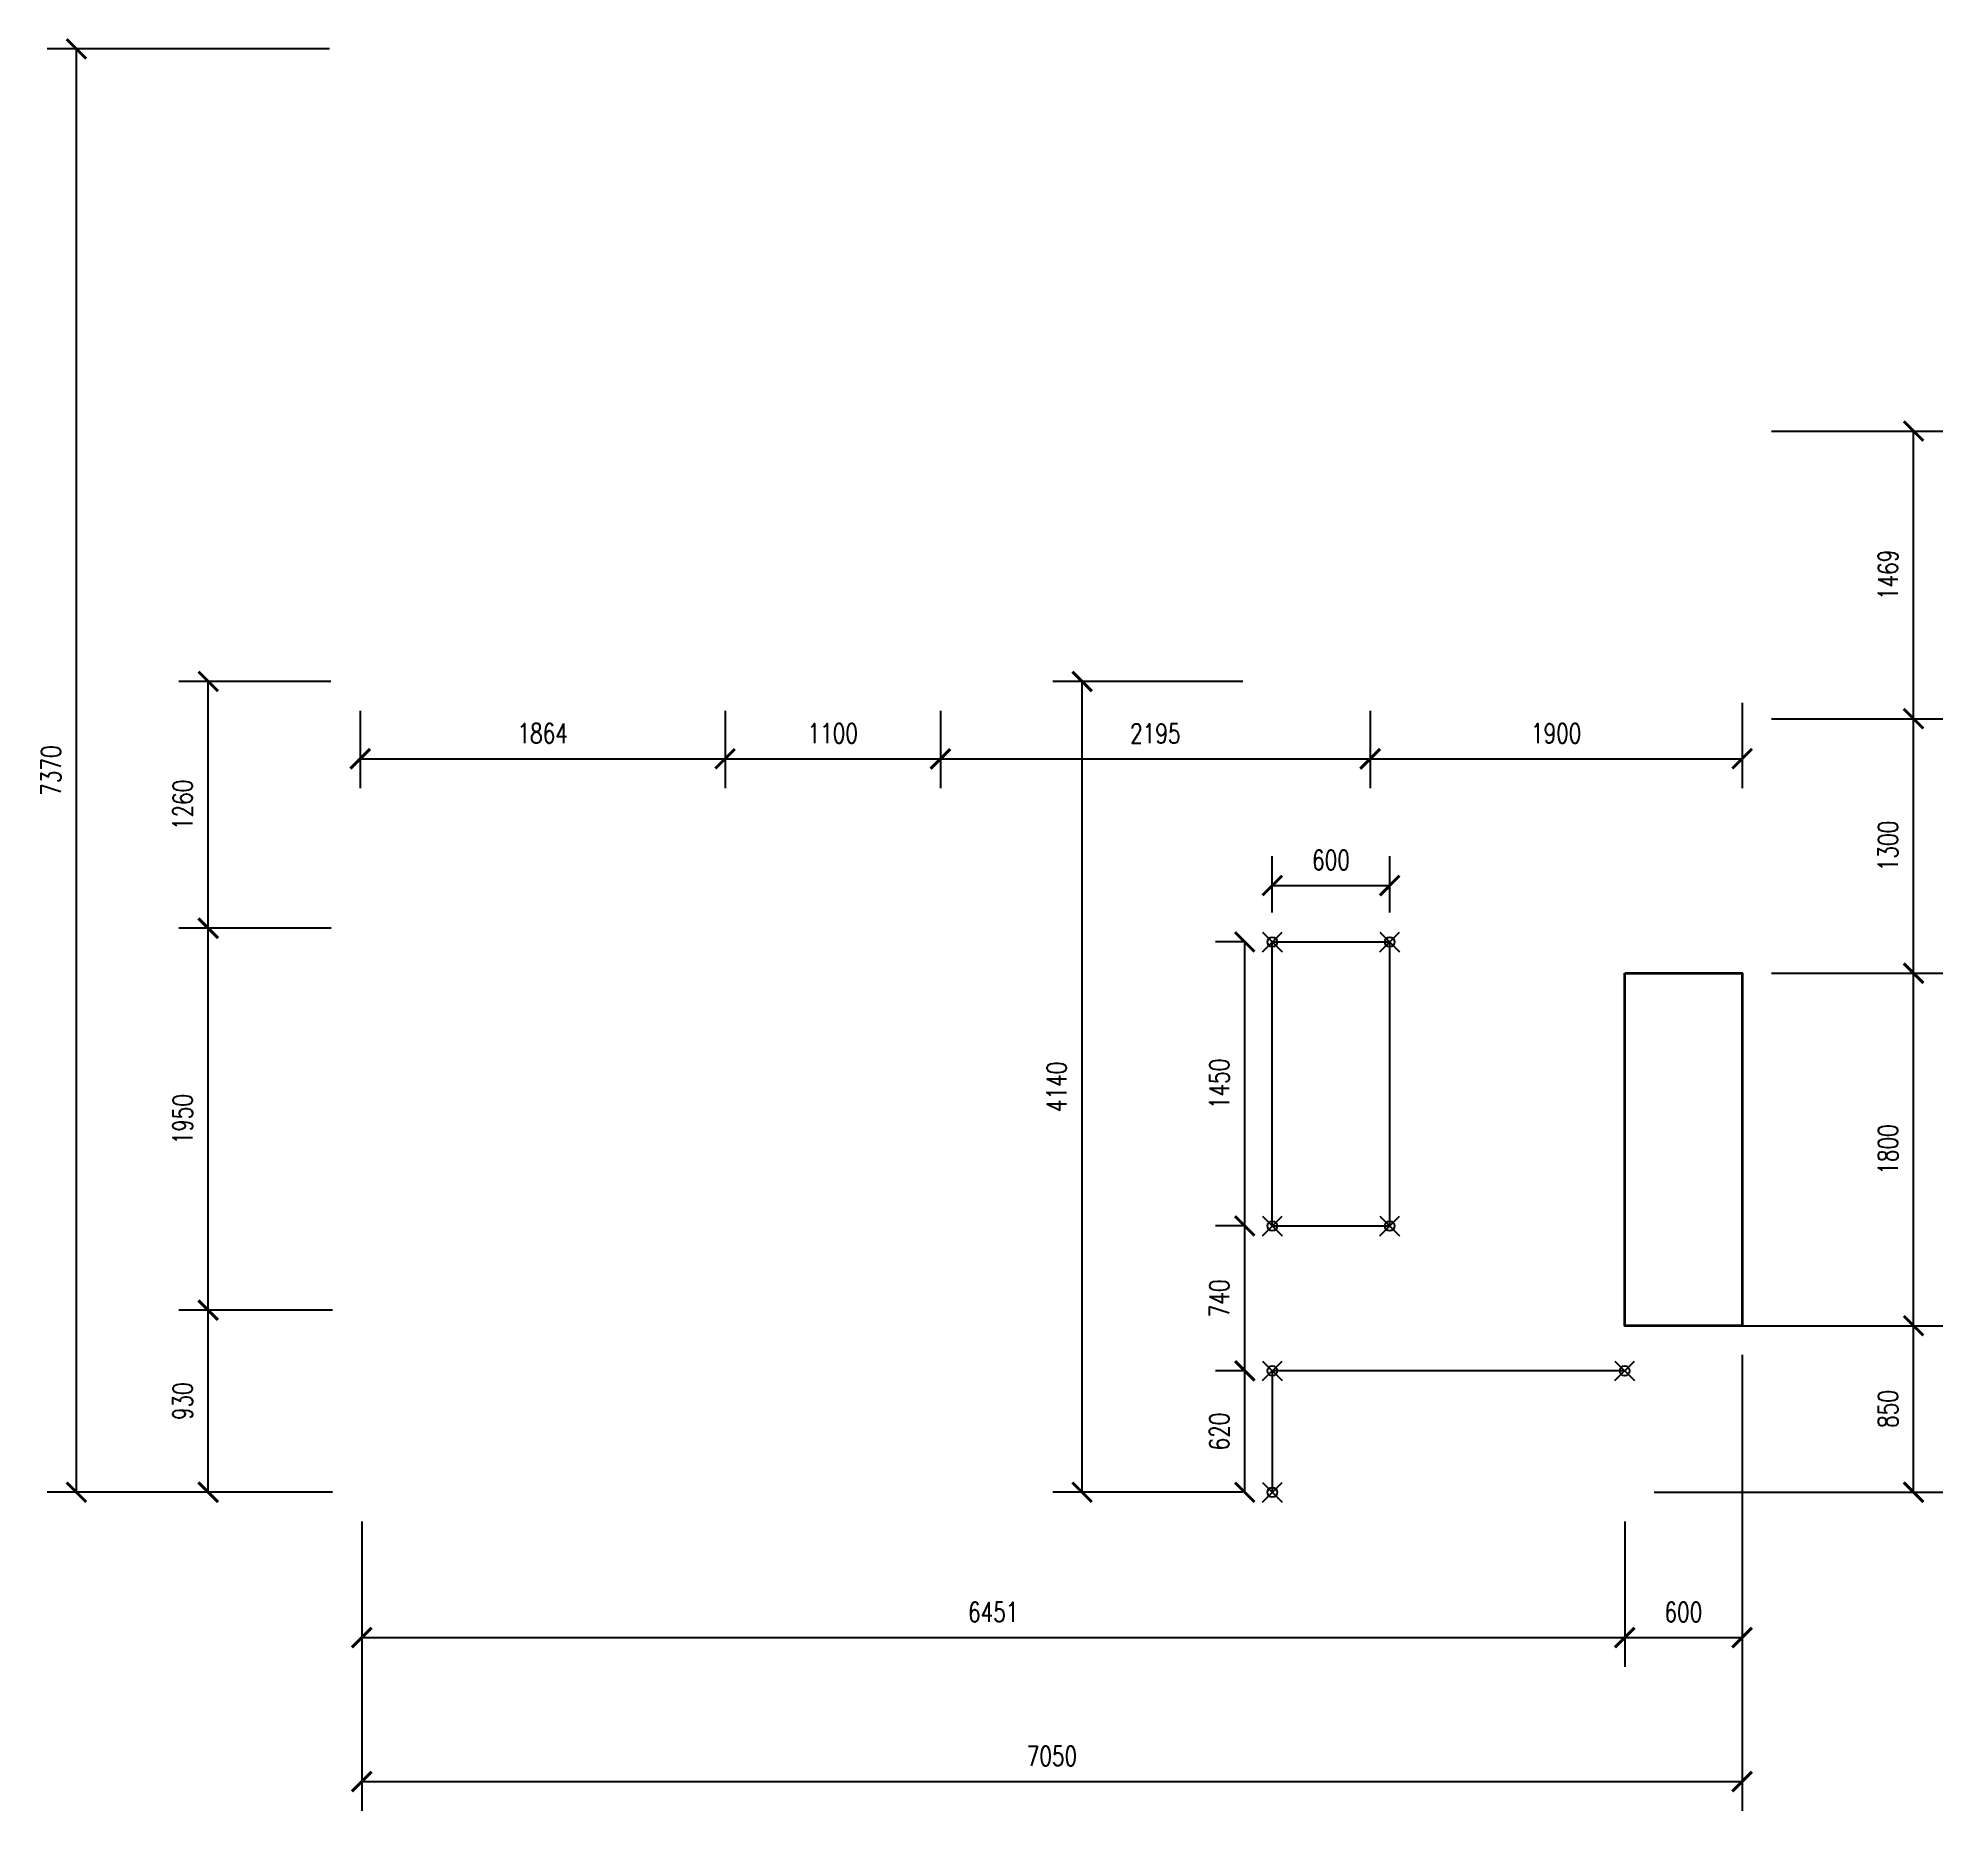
# Model space of a CAD drawing. Header units: millimetres. Extents: x 3283 to 13012, y 3691 to 12743.
import ezdxf

# ---------------------------------------------------------------- set-up
doc = ezdxf.new("R2010")
doc.units = ezdxf.units.MM
doc.header["$PDMODE"] = 35
doc.header["$PDSIZE"] = 50
doc.layers.get('Defpoints').update_dxf_attribs({"color": 140})
doc.layers.add('_ANNO', color=9, linetype='Continuous')
doc.layers.add('_ISLAND_STATIC', color=80, linetype='Continuous')
doc.layers.add('_CURRENT_FURNITURE', color=42, linetype='Continuous', lineweight=35)
doc.layers.add('_ISLAND_DYNAMIC_1', color=7, linetype='Continuous', true_color=0xc60091)
doc.styles.add('Arch-Dim', font='romans.shx', dxfattribs={"width": 0.75})
doc.dimstyles.new('Annotative-UK', dxfattribs={"dimscale": 0, "dimtxt": 2.5, "dimasz": 1.5, "dimexe": 1.5, "dimexo": 1.5, "dimgap": 0.8, "dimtad": 1, "dimdec": 0, "dimdsep": 46, "dimtxsty": 'Arch-Dim', "dimblk": 'ARCHTICK', "dimcen": 2.5, "dimadec": 1, "dimazin": 2, "dimtfac": 1, "dimtdec": 0, "dimtix": 1, "dimtmove": 2, "dimatfit": 3, "dimfxl": 1, "dimtolj": 1, "dimtzin": 0, "dimarcsym": 0})

# ---------------------------------------------------------------- blocks, each defined once
blk = doc.blocks.new('_ArchTick')
at = {"color": 0, "linetype": 'ByBlock', "const_width": 0.15}
blk.add_lwpolyline([(-0.5, -0.5), (0.5, 0.5)], dxfattribs=at)
blk = doc.blocks.new('*D7')
at = {"layer": '_ANNO', "color": 0, "lineweight": -2, "transparency": 16777216}
for p, q in [((4936.4, 5167.7), (4936.4, 4425.6)), ((11387, 5167.7), (11387, 4425.6)), ((4936.4, 4575.6), (11387, 4575.6))]:
    blk.add_line(p, q, dxfattribs=at)
at = {"layer": 'Defpoints', "color": 0, "transparency": 16777216}
for p in [(4936.4, 5317.7), (11387, 5317.7), (11387, 4575.6)]:
    blk.add_point(p, dxfattribs=at)
at = {"layer": '_ANNO', "color": 0, "lineweight": -2, "transparency": 16777216, "xscale": 100, "yscale": 100, "zscale": 100, "rotation": 180}
blk.add_blockref('_ArchTick', (4936.4, 4575.6), dxfattribs=at)
at = {"layer": '_ANNO', "color": 0, "lineweight": -2, "transparency": 16777216, "xscale": 100, "yscale": 100, "zscale": 100}
blk.add_blockref('_ArchTick', (11387, 4575.6), dxfattribs=at)
at = {"layer": '_ANNO', "color": 0, "transparency": 16777216, "insert": (8161.7, 4705.6), "char_height": 100, "attachment_point": 5, "style": 'Arch-Dim'}
blk.add_mtext('\\A1;6451', dxfattribs=at)
blk = doc.blocks.new('*D8')
at = {"layer": '_ANNO', "color": 0, "lineweight": -2, "transparency": 16777216}
for p, q in [((11986.6, 6019.5), (11986.6, 4425.6)), ((11387, 5167.7), (11387, 4425.6)), ((11387, 4575.6), (11986.6, 4575.6))]:
    blk.add_line(p, q, dxfattribs=at)
at = {"layer": 'Defpoints', "color": 0, "transparency": 16777216}
for p in [(11986.6, 6169.5), (11387, 5317.7), (11986.6, 4575.6)]:
    blk.add_point(p, dxfattribs=at)
at = {"layer": '_ANNO', "color": 0, "lineweight": -2, "transparency": 16777216, "xscale": 100, "yscale": 100, "zscale": 100, "rotation": 180}
blk.add_blockref('_ArchTick', (11387, 4575.6), dxfattribs=at)
at = {"layer": '_ANNO', "color": 0, "lineweight": -2, "transparency": 16777216, "xscale": 100, "yscale": 100, "zscale": 100}
blk.add_blockref('_ArchTick', (11986.6, 4575.6), dxfattribs=at)
at = {"layer": '_ANNO', "color": 0, "transparency": 16777216, "insert": (11686.8, 4705.6), "char_height": 100, "attachment_point": 5, "style": 'Arch-Dim'}
blk.add_mtext('\\A1;600', dxfattribs=at)
blk = doc.blocks.new('*D9')
at = {"layer": '_ANNO', "color": 0, "lineweight": -2, "transparency": 16777216}
for p, q in [((11986.6, 6019.5), (11986.6, 3690.6)), ((4936.4, 5167.7), (4936.4, 3690.6)), ((4936.4, 3840.6), (11986.6, 3840.6))]:
    blk.add_line(p, q, dxfattribs=at)
at = {"layer": 'Defpoints', "color": 0, "transparency": 16777216}
for p in [(11986.6, 6169.5), (4936.4, 5317.7), (11986.6, 3840.6)]:
    blk.add_point(p, dxfattribs=at)
at = {"layer": '_ANNO', "color": 0, "lineweight": -2, "transparency": 16777216, "xscale": 100, "yscale": 100, "zscale": 100, "rotation": 180}
blk.add_blockref('_ArchTick', (4936.4, 3840.6), dxfattribs=at)
at = {"layer": '_ANNO', "color": 0, "lineweight": -2, "transparency": 16777216, "xscale": 100, "yscale": 100, "zscale": 100}
blk.add_blockref('_ArchTick', (11986.6, 3840.6), dxfattribs=at)
at = {"layer": '_ANNO', "color": 0, "transparency": 16777216, "insert": (8461.5, 3970.6), "char_height": 100, "attachment_point": 5, "style": 'Arch-Dim'}
blk.add_mtext('\\A1;7050', dxfattribs=at)
blk = doc.blocks.new('*D10')
at = {"layer": '_ANNO', "color": 0, "lineweight": -2, "transparency": 16777216}
for p, q in [((4772.3, 12687.5), (3328.9, 12687.5)), ((3478.9, 5317.7), (3478.9, 12687.5)), ((4786.4, 5317.7), (3328.9, 5317.7))]:
    blk.add_line(p, q, dxfattribs=at)
at = {"layer": 'Defpoints', "color": 0, "transparency": 16777216}
for p in [(3478.9, 12687.5), (4922.3, 12687.5), (4936.4, 5317.7)]:
    blk.add_point(p, dxfattribs=at)
at = {"layer": '_ANNO', "color": 0, "lineweight": -2, "transparency": 16777216, "xscale": 100, "yscale": 100, "zscale": 100}
for p, rotation in [((3478.9, 12687.5), 90), ((3478.9, 5317.7), 270)]:
    blk.add_blockref('_ArchTick', p, dxfattribs=dict(at, rotation=rotation))
at = {"layer": '_ANNO', "color": 0, "transparency": 16777216, "insert": (3348.9, 9002.6), "char_height": 100, "attachment_point": 5, "rotation": 90, "style": 'Arch-Dim'}
blk.add_mtext('\\A1;7370', dxfattribs=at)
blk = doc.blocks.new('*D11')
at = {"layer": '_ANNO', "color": 0, "lineweight": -2, "transparency": 16777216}
for p, q in [((4786.4, 6247.4), (4002.3, 6247.4)), ((4152.3, 5317.7), (4152.3, 6247.4)), ((4786.4, 5317.7), (4002.3, 5317.7))]:
    blk.add_line(p, q, dxfattribs=at)
at = {"layer": 'Defpoints', "color": 0, "transparency": 16777216}
for p in [(4152.3, 6247.4), (4936.4, 6247.4), (4936.4, 5317.7)]:
    blk.add_point(p, dxfattribs=at)
at = {"layer": '_ANNO', "color": 0, "lineweight": -2, "transparency": 16777216, "xscale": 100, "yscale": 100, "zscale": 100}
for p, rotation in [((4152.3, 6247.4), 90), ((4152.3, 5317.7), 270)]:
    blk.add_blockref('_ArchTick', p, dxfattribs=dict(at, rotation=rotation))
at = {"layer": '_ANNO', "color": 0, "transparency": 16777216, "insert": (4022.3, 5782.5), "char_height": 100, "attachment_point": 5, "rotation": 90, "style": 'Arch-Dim'}
blk.add_mtext('\\A1;930', dxfattribs=at)
blk = doc.blocks.new('*D12')
at = {"layer": '_ANNO', "color": 0, "lineweight": -2, "transparency": 16777216}
for p, q in [((4780.9, 8197.4), (4002.3, 8197.4)), ((4152.3, 6247.4), (4152.3, 8197.4)), ((4786.4, 6247.4), (4002.3, 6247.4))]:
    blk.add_line(p, q, dxfattribs=at)
at = {"layer": 'Defpoints', "color": 0, "transparency": 16777216}
for p in [(4152.3, 8197.4), (4930.9, 8197.4), (4936.4, 6247.4)]:
    blk.add_point(p, dxfattribs=at)
at = {"layer": '_ANNO', "color": 0, "lineweight": -2, "transparency": 16777216, "xscale": 100, "yscale": 100, "zscale": 100}
for p, rotation in [((4152.3, 8197.4), 90), ((4152.3, 6247.4), 270)]:
    blk.add_blockref('_ArchTick', p, dxfattribs=dict(at, rotation=rotation))
at = {"layer": '_ANNO', "color": 0, "transparency": 16777216, "insert": (4022.3, 7222.4), "char_height": 100, "attachment_point": 5, "rotation": 90, "style": 'Arch-Dim'}
blk.add_mtext('\\A1;1950', dxfattribs=at)
blk = doc.blocks.new('*D13')
at = {"layer": '_ANNO', "color": 0, "lineweight": -2, "transparency": 16777216}
for p, q in [((4778.5, 9457.6), (4002.3, 9457.6)), ((4152.3, 8197.4), (4152.3, 9457.6)), ((4780.9, 8197.4), (4002.3, 8197.4))]:
    blk.add_line(p, q, dxfattribs=at)
at = {"layer": 'Defpoints', "color": 0, "transparency": 16777216}
for p in [(4152.3, 9457.6), (4928.5, 9457.6), (4930.9, 8197.4)]:
    blk.add_point(p, dxfattribs=at)
at = {"layer": '_ANNO', "color": 0, "lineweight": -2, "transparency": 16777216, "xscale": 100, "yscale": 100, "zscale": 100}
for p, rotation in [((4152.3, 9457.6), 90), ((4152.3, 8197.4), 270)]:
    blk.add_blockref('_ArchTick', p, dxfattribs=dict(at, rotation=rotation))
at = {"layer": '_ANNO', "color": 0, "transparency": 16777216, "insert": (4022.3, 8827.5), "char_height": 100, "attachment_point": 5, "rotation": 90, "style": 'Arch-Dim'}
blk.add_mtext('\\A1;1260', dxfattribs=at)
blk = doc.blocks.new('*D14')
at = {"layer": '_ANNO', "color": 0, "lineweight": -2, "transparency": 16777216}
for p, q in [((4928.5, 9307.6), (4928.5, 8913.2)), ((6792.1, 9307.6), (6792.1, 8913.2)), ((4928.5, 9063.2), (6792.1, 9063.2))]:
    blk.add_line(p, q, dxfattribs=at)
at = {"layer": 'Defpoints', "color": 0, "transparency": 16777216}
for p in [(4928.5, 9457.6), (6792.1, 9457.6), (6792.1, 9063.2)]:
    blk.add_point(p, dxfattribs=at)
at = {"layer": '_ANNO', "color": 0, "lineweight": -2, "transparency": 16777216, "xscale": 100, "yscale": 100, "zscale": 100, "rotation": 180}
blk.add_blockref('_ArchTick', (4928.5, 9063.2), dxfattribs=at)
at = {"layer": '_ANNO', "color": 0, "lineweight": -2, "transparency": 16777216, "xscale": 100, "yscale": 100, "zscale": 100}
blk.add_blockref('_ArchTick', (6792.1, 9063.2), dxfattribs=at)
at = {"layer": '_ANNO', "color": 0, "transparency": 16777216, "insert": (5860.3, 9193.2), "char_height": 100, "attachment_point": 5, "style": 'Arch-Dim'}
blk.add_mtext('\\A1;1864', dxfattribs=at)
blk = doc.blocks.new('*D15')
at = {"layer": '_ANNO', "color": 0, "lineweight": -2, "transparency": 16777216}
for p, q in [((6792.1, 9307.6), (6792.1, 8913.2)), ((7892.1, 9307.6), (7892.1, 8913.2)), ((6792.1, 9063.2), (7892.1, 9063.2))]:
    blk.add_line(p, q, dxfattribs=at)
at = {"layer": 'Defpoints', "color": 0, "transparency": 16777216}
for p in [(6792.1, 9457.6), (7892.1, 9457.6), (7892.1, 9063.2)]:
    blk.add_point(p, dxfattribs=at)
at = {"layer": '_ANNO', "color": 0, "lineweight": -2, "transparency": 16777216, "xscale": 100, "yscale": 100, "zscale": 100, "rotation": 180}
blk.add_blockref('_ArchTick', (6792.1, 9063.2), dxfattribs=at)
at = {"layer": '_ANNO', "color": 0, "lineweight": -2, "transparency": 16777216, "xscale": 100, "yscale": 100, "zscale": 100}
blk.add_blockref('_ArchTick', (7892.1, 9063.2), dxfattribs=at)
at = {"layer": '_ANNO', "color": 0, "transparency": 16777216, "insert": (7342.1, 9193.2), "char_height": 100, "attachment_point": 5, "style": 'Arch-Dim'}
blk.add_mtext('\\A1;1100', dxfattribs=at)
blk = doc.blocks.new('*D16')
at = {"layer": '_ANNO', "color": 0, "lineweight": -2, "transparency": 16777216}
for p, q in [((7892.1, 9307.6), (7892.1, 8912.1)), ((10087, 9307.6), (10087, 8912.1)), ((7892.1, 9062.1), (10087, 9062.1))]:
    blk.add_line(p, q, dxfattribs=at)
at = {"layer": 'Defpoints', "color": 0, "transparency": 16777216}
for p in [(7892.1, 9457.6), (10087, 9457.6), (10087, 9062.1)]:
    blk.add_point(p, dxfattribs=at)
at = {"layer": '_ANNO', "color": 0, "lineweight": -2, "transparency": 16777216, "xscale": 100, "yscale": 100, "zscale": 100, "rotation": 180}
blk.add_blockref('_ArchTick', (7892.1, 9062.1), dxfattribs=at)
at = {"layer": '_ANNO', "color": 0, "lineweight": -2, "transparency": 16777216, "xscale": 100, "yscale": 100, "zscale": 100}
blk.add_blockref('_ArchTick', (10087, 9062.1), dxfattribs=at)
at = {"layer": '_ANNO', "color": 0, "transparency": 16777216, "insert": (8989.6, 9192.1), "char_height": 100, "attachment_point": 5, "style": 'Arch-Dim'}
blk.add_mtext('\\A1;2195', dxfattribs=at)
blk = doc.blocks.new('*D17')
at = {"layer": '_ANNO', "color": 0, "lineweight": -2, "transparency": 16777216}
for p, q in [((11987, 9348.7), (11987, 8913.2)), ((10087, 9307.6), (10087, 8913.2)), ((10087, 9063.2), (11987, 9063.2))]:
    blk.add_line(p, q, dxfattribs=at)
at = {"layer": 'Defpoints', "color": 0, "transparency": 16777216}
for p in [(10087, 9457.6), (11987, 9498.7), (11987, 9063.2)]:
    blk.add_point(p, dxfattribs=at)
at = {"layer": '_ANNO', "color": 0, "lineweight": -2, "transparency": 16777216, "xscale": 100, "yscale": 100, "zscale": 100, "rotation": 180}
blk.add_blockref('_ArchTick', (10087, 9063.2), dxfattribs=at)
at = {"layer": '_ANNO', "color": 0, "lineweight": -2, "transparency": 16777216, "xscale": 100, "yscale": 100, "zscale": 100}
blk.add_blockref('_ArchTick', (11987, 9063.2), dxfattribs=at)
at = {"layer": '_ANNO', "color": 0, "transparency": 16777216, "insert": (11037, 9193.2), "char_height": 100, "attachment_point": 5, "style": 'Arch-Dim'}
blk.add_mtext('\\A1;1900', dxfattribs=at)
blk = doc.blocks.new('*D18')
at = {"layer": '_ANNO', "color": 0, "lineweight": -2, "transparency": 16777216}
for p, q in [((11537, 6168), (13012.4, 6168)), ((12862.4, 5317.7), (12862.4, 6168)), ((11537, 5317.7), (13012.4, 5317.7))]:
    blk.add_line(p, q, dxfattribs=at)
at = {"layer": 'Defpoints', "color": 0, "transparency": 16777216}
for p in [(11387, 6168), (12862.4, 6168), (11387, 5317.7)]:
    blk.add_point(p, dxfattribs=at)
at = {"layer": '_ANNO', "color": 0, "lineweight": -2, "transparency": 16777216, "xscale": 100, "yscale": 100, "zscale": 100}
for p, rotation in [((12862.4, 6168), 90), ((12862.4, 5317.7), 270)]:
    blk.add_blockref('_ArchTick', p, dxfattribs=dict(at, rotation=rotation))
at = {"layer": '_ANNO', "color": 0, "transparency": 16777216, "insert": (12732.4, 5742.9), "char_height": 100, "attachment_point": 5, "rotation": 90, "style": 'Arch-Dim'}
blk.add_mtext('\\A1;850', dxfattribs=at)
blk = doc.blocks.new('*D19')
at = {"layer": '_ANNO', "color": 0, "lineweight": -2, "transparency": 16777216}
for p, q in [((12137, 7967.7), (13012.4, 7967.7)), ((12862.4, 6168), (12862.4, 7967.7)), ((11537, 6168), (13012.4, 6168))]:
    blk.add_line(p, q, dxfattribs=at)
at = {"layer": 'Defpoints', "color": 0, "transparency": 16777216}
for p in [(11987, 7967.7), (12862.4, 7967.7), (11387, 6168)]:
    blk.add_point(p, dxfattribs=at)
at = {"layer": '_ANNO', "color": 0, "lineweight": -2, "transparency": 16777216, "xscale": 100, "yscale": 100, "zscale": 100}
for p, rotation in [((12862.4, 7967.7), 90), ((12862.4, 6168), 270)]:
    blk.add_blockref('_ArchTick', p, dxfattribs=dict(at, rotation=rotation))
at = {"layer": '_ANNO', "color": 0, "transparency": 16777216, "insert": (12732.4, 7067.9), "char_height": 100, "attachment_point": 5, "rotation": 90, "style": 'Arch-Dim'}
blk.add_mtext('\\A1;1800', dxfattribs=at)
blk = doc.blocks.new('*D20')
at = {"layer": '_ANNO', "color": 0, "lineweight": -2, "transparency": 16777216}
for p, q in [((12137, 9267.7), (13012.4, 9267.7)), ((12862.4, 7967.7), (12862.4, 9267.7)), ((12137, 7967.7), (13012.4, 7967.7))]:
    blk.add_line(p, q, dxfattribs=at)
at = {"layer": 'Defpoints', "color": 0, "transparency": 16777216}
for p in [(11987, 9267.7), (12862.4, 9267.7), (11987, 7967.7)]:
    blk.add_point(p, dxfattribs=at)
at = {"layer": '_ANNO', "color": 0, "lineweight": -2, "transparency": 16777216, "xscale": 100, "yscale": 100, "zscale": 100}
for p, rotation in [((12862.4, 9267.7), 90), ((12862.4, 7967.7), 270)]:
    blk.add_blockref('_ArchTick', p, dxfattribs=dict(at, rotation=rotation))
at = {"layer": '_ANNO', "color": 0, "transparency": 16777216, "insert": (12732.4, 8617.7), "char_height": 100, "attachment_point": 5, "rotation": 90, "style": 'Arch-Dim'}
blk.add_mtext('\\A1;1300', dxfattribs=at)
blk = doc.blocks.new('*D21')
at = {"layer": '_ANNO', "color": 0, "lineweight": -2, "transparency": 16777216}
for p, q in [((12137, 10736.4), (13012.4, 10736.4)), ((12862.4, 9267.7), (12862.4, 10736.4)), ((12137, 9267.7), (13012.4, 9267.7))]:
    blk.add_line(p, q, dxfattribs=at)
at = {"layer": 'Defpoints', "color": 0, "transparency": 16777216}
for p in [(11987, 10736.4), (12862.4, 10736.4), (11987, 9267.7)]:
    blk.add_point(p, dxfattribs=at)
at = {"layer": '_ANNO', "color": 0, "lineweight": -2, "transparency": 16777216, "xscale": 100, "yscale": 100, "zscale": 100}
for p, rotation in [((12862.4, 10736.4), 90), ((12862.4, 9267.7), 270)]:
    blk.add_blockref('_ArchTick', p, dxfattribs=dict(at, rotation=rotation))
at = {"layer": '_ANNO', "color": 0, "transparency": 16777216, "insert": (12732.4, 10002.1), "char_height": 100, "attachment_point": 5, "rotation": 90, "style": 'Arch-Dim'}
blk.add_mtext('\\A1;1469', dxfattribs=at)
blk = doc.blocks.new('*D22')
at = {"layer": '_ANNO', "color": 0, "lineweight": -2, "transparency": 16777216}
for p, q in [((9436.9, 9457.6), (8465.8, 9457.6)), ((8615.8, 5317.7), (8615.8, 9457.6)), ((9437, 5317.7), (8465.8, 5317.7))]:
    blk.add_line(p, q, dxfattribs=at)
at = {"layer": 'Defpoints', "color": 0, "transparency": 16777216}
for p in [(8615.8, 9457.6), (9586.9, 9457.6), (9587, 5317.7)]:
    blk.add_point(p, dxfattribs=at)
at = {"layer": '_ANNO', "color": 0, "lineweight": -2, "transparency": 16777216, "xscale": 100, "yscale": 100, "zscale": 100}
for p, rotation in [((8615.8, 9457.6), 90), ((8615.8, 5317.7), 270)]:
    blk.add_blockref('_ArchTick', p, dxfattribs=dict(at, rotation=rotation))
at = {"layer": '_ANNO', "color": 0, "transparency": 16777216, "insert": (8485.8, 7387.7), "char_height": 100, "attachment_point": 5, "rotation": 90, "style": 'Arch-Dim'}
blk.add_mtext('\\A1;4140', dxfattribs=at)
blk = doc.blocks.new('*D23')
at = {"layer": '_ISLAND_STATIC', "color": 0, "lineweight": -2, "transparency": 16777216}
for p, q in [((9437, 5937.7), (9296.7, 5937.7)), ((9446.7, 5317.7), (9446.7, 5937.7)), ((9437, 5317.7), (9296.7, 5317.7))]:
    blk.add_line(p, q, dxfattribs=at)
at = {"layer": 'Defpoints', "color": 0, "transparency": 16777216}
for p in [(9446.7, 5937.7), (9587, 5937.7), (9587, 5317.7)]:
    blk.add_point(p, dxfattribs=at)
at = {"layer": '_ISLAND_STATIC', "color": 0, "lineweight": -2, "transparency": 16777216, "xscale": 100, "yscale": 100, "zscale": 100}
for p, rotation in [((9446.7, 5937.7), 90), ((9446.7, 5317.7), 270)]:
    blk.add_blockref('_ArchTick', p, dxfattribs=dict(at, rotation=rotation))
at = {"layer": '_ISLAND_STATIC', "color": 0, "transparency": 16777216, "insert": (9316.7, 5627.7), "char_height": 100, "attachment_point": 5, "rotation": 90, "style": 'Arch-Dim'}
blk.add_mtext('\\A1;620', dxfattribs=at)
blk = doc.blocks.new('*D24')
at = {"layer": '_ISLAND_STATIC', "color": 0, "lineweight": -2, "transparency": 16777216}
for p, q in [((9437, 6677.7), (9296.7, 6677.7)), ((9446.7, 5937.7), (9446.7, 6677.7)), ((9437, 5937.7), (9296.7, 5937.7))]:
    blk.add_line(p, q, dxfattribs=at)
at = {"layer": 'Defpoints', "color": 0, "transparency": 16777216}
for p in [(9446.7, 6677.7), (9587, 6677.7), (9587, 5937.7)]:
    blk.add_point(p, dxfattribs=at)
at = {"layer": '_ISLAND_STATIC', "color": 0, "lineweight": -2, "transparency": 16777216, "xscale": 100, "yscale": 100, "zscale": 100}
for p, rotation in [((9446.7, 6677.7), 90), ((9446.7, 5937.7), 270)]:
    blk.add_blockref('_ArchTick', p, dxfattribs=dict(at, rotation=rotation))
at = {"layer": '_ISLAND_STATIC', "color": 0, "transparency": 16777216, "insert": (9316.7, 6307.7), "char_height": 100, "attachment_point": 5, "rotation": 90, "style": 'Arch-Dim'}
blk.add_mtext('\\A1;740', dxfattribs=at)
blk = doc.blocks.new('*D25')
at = {"layer": '_ISLAND_STATIC', "color": 0, "lineweight": -2, "transparency": 16777216}
for p, q in [((9437, 8127.7), (9296.7, 8127.7)), ((9446.7, 6677.7), (9446.7, 8127.7)), ((9437, 6677.7), (9296.7, 6677.7))]:
    blk.add_line(p, q, dxfattribs=at)
at = {"layer": 'Defpoints', "color": 0, "transparency": 16777216}
for p in [(9446.7, 8127.7), (9587, 8127.7), (9587, 6677.7)]:
    blk.add_point(p, dxfattribs=at)
at = {"layer": '_ISLAND_STATIC', "color": 0, "lineweight": -2, "transparency": 16777216, "xscale": 100, "yscale": 100, "zscale": 100}
for p, rotation in [((9446.7, 8127.7), 90), ((9446.7, 6677.7), 270)]:
    blk.add_blockref('_ArchTick', p, dxfattribs=dict(at, rotation=rotation))
at = {"layer": '_ISLAND_STATIC', "color": 0, "transparency": 16777216, "insert": (9316.7, 7402.7), "char_height": 100, "attachment_point": 5, "rotation": 90, "style": 'Arch-Dim'}
blk.add_mtext('\\A1;1450', dxfattribs=at)
blk = doc.blocks.new('*D27')
at = {"layer": '_ISLAND_DYNAMIC_1', "color": 0, "lineweight": -2, "transparency": 16777216}
for p, q in [((9587, 8277.7), (9587, 8565.8)), ((10187, 8277.7), (10187, 8565.8)), ((9587, 8415.8), (10187, 8415.8))]:
    blk.add_line(p, q, dxfattribs=at)
at = {"layer": 'Defpoints', "color": 0, "transparency": 16777216}
for p in [(10187, 8415.8), (9587, 8127.7), (10187, 8127.7)]:
    blk.add_point(p, dxfattribs=at)
at = {"layer": '_ISLAND_DYNAMIC_1', "color": 0, "lineweight": -2, "transparency": 16777216, "xscale": 100, "yscale": 100, "zscale": 100, "rotation": 180}
blk.add_blockref('_ArchTick', (9587, 8415.8), dxfattribs=at)
at = {"layer": '_ISLAND_DYNAMIC_1', "color": 0, "lineweight": -2, "transparency": 16777216, "xscale": 100, "yscale": 100, "zscale": 100}
blk.add_blockref('_ArchTick', (10187, 8415.8), dxfattribs=at)
at = {"layer": '_ISLAND_DYNAMIC_1', "color": 0, "transparency": 16777216, "insert": (9887, 8545.8), "char_height": 100, "attachment_point": 5, "style": 'Arch-Dim'}
blk.add_mtext('\\A1;600', dxfattribs=at)

msp = doc.modelspace()

# ---------------------------------------------------------------- linework, layer by layer
at = {"layer": '_CURRENT_FURNITURE'}
msp.add_lwpolyline([(11387.8, 7967.7), (11987, 7967.7), (11987, 6168), (11387.8, 6168)], close=True, dxfattribs=at)
at = {"layer": '_ISLAND_DYNAMIC_1'}
for p, q in [((9587, 8127.7), (10187, 8127.7)), ((10187, 6677.7), (10187, 8127.7)), ((9587, 6677.7), (10187, 6677.7))]:
    msp.add_line(p, q, dxfattribs=at)
for p in [(10187, 8127.7), (10187, 6677.7)]:
    msp.add_point(p, dxfattribs=at)
at = {"layer": '_ISLAND_STATIC'}
for p, q in [((9587, 6677.7), (9587, 8127.7)), ((11387, 5937.7), (9587, 5937.7)), ((9587, 5937.7), (9587, 5317.7))]:
    msp.add_line(p, q, dxfattribs=at)
for p in [(9587, 8127.7), (9587, 6677.7), (9587, 5937.7), (11387, 5937.7), (9587, 5317.7)]:
    msp.add_point(p, dxfattribs=at)

# ---------------------------------------------------------------- dimensions: what is measured, and where the dimension line sits
at = {"layer": '_ANNO'}
for base, p1, p2, picture, middle in [((3478.9, 12687.5), (4936.4, 5317.7), (4922.3, 12687.5), '*D10', (3348.9, 9002.6)), ((12862.4, 10736.4), (11987, 9267.7), (11987, 10736.4), '*D21', (12732.4, 10002.1)), ((4152.3, 9457.6), (4930.9, 8197.4), (4928.5, 9457.6), '*D13', (4022.3, 8827.5)), ((8615.8, 9457.6), (9587, 5317.7), (9586.9, 9457.6), '*D22', (8485.8, 7387.7)), ((12862.4, 9267.7), (11987, 7967.7), (11987, 9267.7), '*D20', (12732.4, 8617.7)), ((4152.3, 8197.4), (4936.4, 6247.4), (4930.9, 8197.4), '*D12', (4022.3, 7222.4)), ((12862.4, 7967.7), (11387, 6168), (11987, 7967.7), '*D19', (12732.4, 7067.9)), ((4152.3, 6247.4), (4936.4, 5317.7), (4936.4, 6247.4), '*D11', (4022.3, 5782.5)), ((12862.4, 6168), (11387, 5317.7), (11387, 6168), '*D18', (12732.4, 5742.9))]:
    dim = msp.add_linear_dim(base=base, p1=p1, p2=p2, angle=90, dimstyle='Annotative-UK', override={"dimscale": 100, "dimtxt": 1, "dimasz": 1, "dimzin": 3}, dxfattribs=at)
    dim.commit()
    dim.dimension.update_dxf_attribs({"geometry": picture, "text_midpoint": middle})
for base, p1, p2, picture, middle in [((6792.1, 9063.2), (4928.5, 9457.6), (6792.1, 9457.6), '*D14', (5860.3, 9193.2)), ((7892.1, 9063.2), (6792.1, 9457.6), (7892.1, 9457.6), '*D15', (7342.1, 9193.2)), ((10087, 9062.1), (7892.1, 9457.6), (10087, 9457.6), '*D16', (8989.6, 9192.1)), ((11987, 9063.2), (10087, 9457.6), (11987, 9498.7), '*D17', (11037, 9193.2)), ((11986.6, 3840.6), (4936.4, 5317.7), (11986.6, 6169.5), '*D9', (8461.5, 3970.6)), ((11986.6, 4575.6), (11387, 5317.7), (11986.6, 6169.5), '*D8', (11686.8, 4705.6)), ((11387, 4575.6), (4936.4, 5317.7), (11387, 5317.7), '*D7', (8161.7, 4705.6))]:
    dim = msp.add_linear_dim(base=base, p1=p1, p2=p2, dimstyle='Annotative-UK', override={"dimscale": 100, "dimtxt": 1, "dimasz": 1, "dimzin": 3}, dxfattribs=at)
    dim.commit()
    dim.dimension.update_dxf_attribs({"geometry": picture, "text_midpoint": middle})
at = {"layer": '_ISLAND_DYNAMIC_1'}
dim = msp.add_linear_dim(base=(10187, 8415.8), p1=(9587, 8127.7), p2=(10187, 8127.7), dimstyle='Annotative-UK', override={"dimscale": 100, "dimtxt": 1, "dimasz": 1, "dimzin": 3}, dxfattribs=at)
dim.commit()
dim.dimension.update_dxf_attribs({"geometry": '*D27', "text_midpoint": (9887, 8545.8)})
at = {"layer": '_ISLAND_STATIC'}
for base, p1, p2, picture, middle in [((9446.7, 8127.7), (9587, 6677.7), (9587, 8127.7), '*D25', (9316.7, 7402.7)), ((9446.7, 6677.7), (9587, 5937.7), (9587, 6677.7), '*D24', (9316.7, 6307.7)), ((9446.7, 5937.7), (9587, 5317.7), (9587, 5937.7), '*D23', (9316.7, 5627.7))]:
    dim = msp.add_linear_dim(base=base, p1=p1, p2=p2, angle=90, dimstyle='Annotative-UK', override={"dimscale": 100, "dimtxt": 1, "dimasz": 1, "dimzin": 3}, dxfattribs=at)
    dim.commit()
    dim.dimension.update_dxf_attribs({"geometry": picture, "text_midpoint": middle})

doc.saveas('drawing.dxf')
